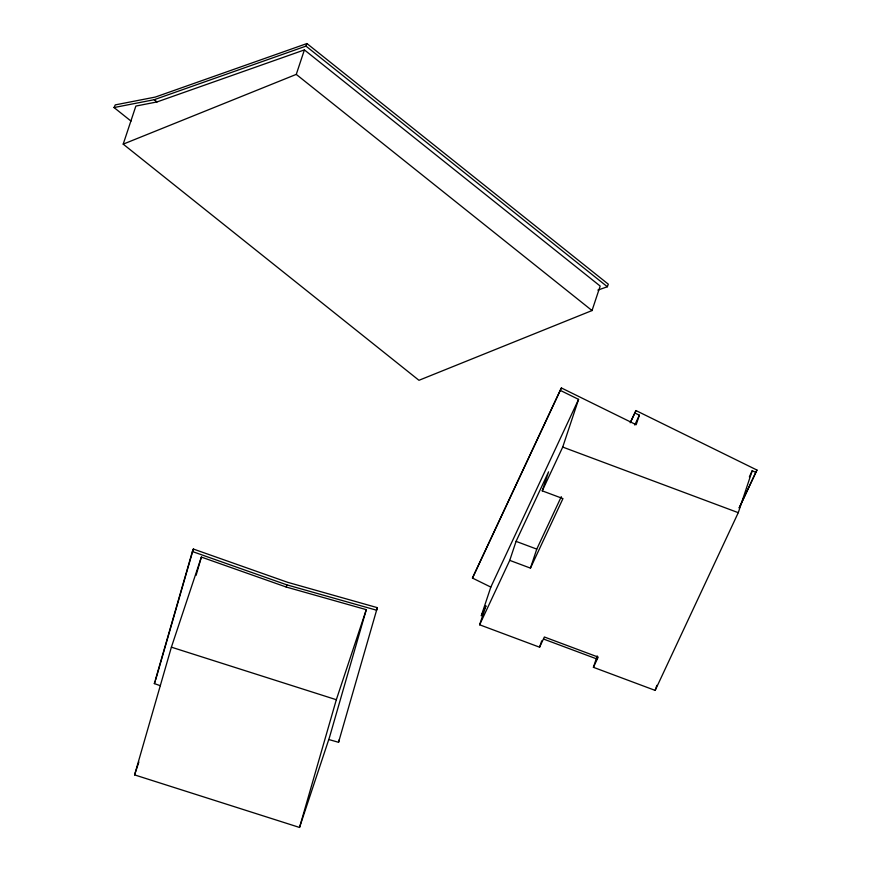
<?xml version="1.0" encoding="UTF-8"?>
<svg xmlns="http://www.w3.org/2000/svg" width="871" height="871" viewBox="0 0 871 871"><rect width="100%" height="100%" fill="white"/><g stroke="black" fill="none" stroke-linecap="round" stroke-linejoin="round"><path stroke-width="1.31" d="M328.857 739.544L338.547 742.288L339.265 739.719M377.328 607.653L376.61 610.223L286.82 584.855L192.393 551.539L193.351 549.035L287.659 582.318L377.328 607.653L338.547 742.288M160.329 685.706L154.341 683.593L192.393 551.539M155.669 679.794L193.351 549.035M134.591 774.896L171.391 647.175L201.364 557.081L286.189 587.021L366.288 609.656L329.478 737.378L299.526 827.45L134.591 774.896L138.87 762.027M196.106 575.328L201.364 557.081M286.189 587.021L286.82 584.855M299.526 827.45L336.326 699.718L366.288 609.656M123.203 144.14L135.865 106.066L156.998 101.94L304.404 49.908L600.173 286.069L592.03 310.555L418.962 380.3L123.203 144.14L296.26 74.394L304.404 49.908M634.785 412.952L639.347 415.195L636.178 424.721L561.414 387.965L560.216 390.35L578.584 399.375L490.819 587.098L481.282 615.775L485.953 605.791L479.627 624.79L539.585 647.197L544.364 636.995L598.192 657.115L593.412 667.317L655.177 690.398L738.27 512.671L752.228 470.699L755.767 472.441L739.131 508.022L756.964 470.057L635.982 410.568L630.19 422.762M509.742 560.38L516.067 541.37L548.578 471.853L542.252 490.852L562.949 498.593L530.45 568.121L509.742 560.38L479.627 624.79M542.252 490.852L562.72 447.073L578.584 399.375M530.45 568.121L536.765 549.111L561.294 496.666M539.585 647.197L541.697 640.871M593.412 667.317L597.212 655.917M655.177 690.398L656.854 685.325M306.93 43.55L155.299 97.073L115.266 104.89L114.036 107.547L154.2 99.697L305.982 46.119L306.93 43.55L608.306 284.186L607.359 286.755L597.844 290.108M154.341 683.593L155.299 681.1M490.819 587.098L472.452 578.061L560.216 390.35M561.414 387.965L472.452 578.061M630.822 421.608L635.982 410.568M634.763 425.015L639.347 415.195M749.365 476.84L752.228 470.699M755.767 472.441L756.964 470.057M171.391 647.175L336.326 699.718M562.72 447.073L738.27 512.671M516.067 541.37L536.765 549.111M543.613 639.074L597.038 659.031M305.982 46.119L607.359 286.755M296.26 74.394L592.03 310.555M154.2 99.697L156.998 101.94M114.036 107.547L131.02 121.102"/></g></svg>
